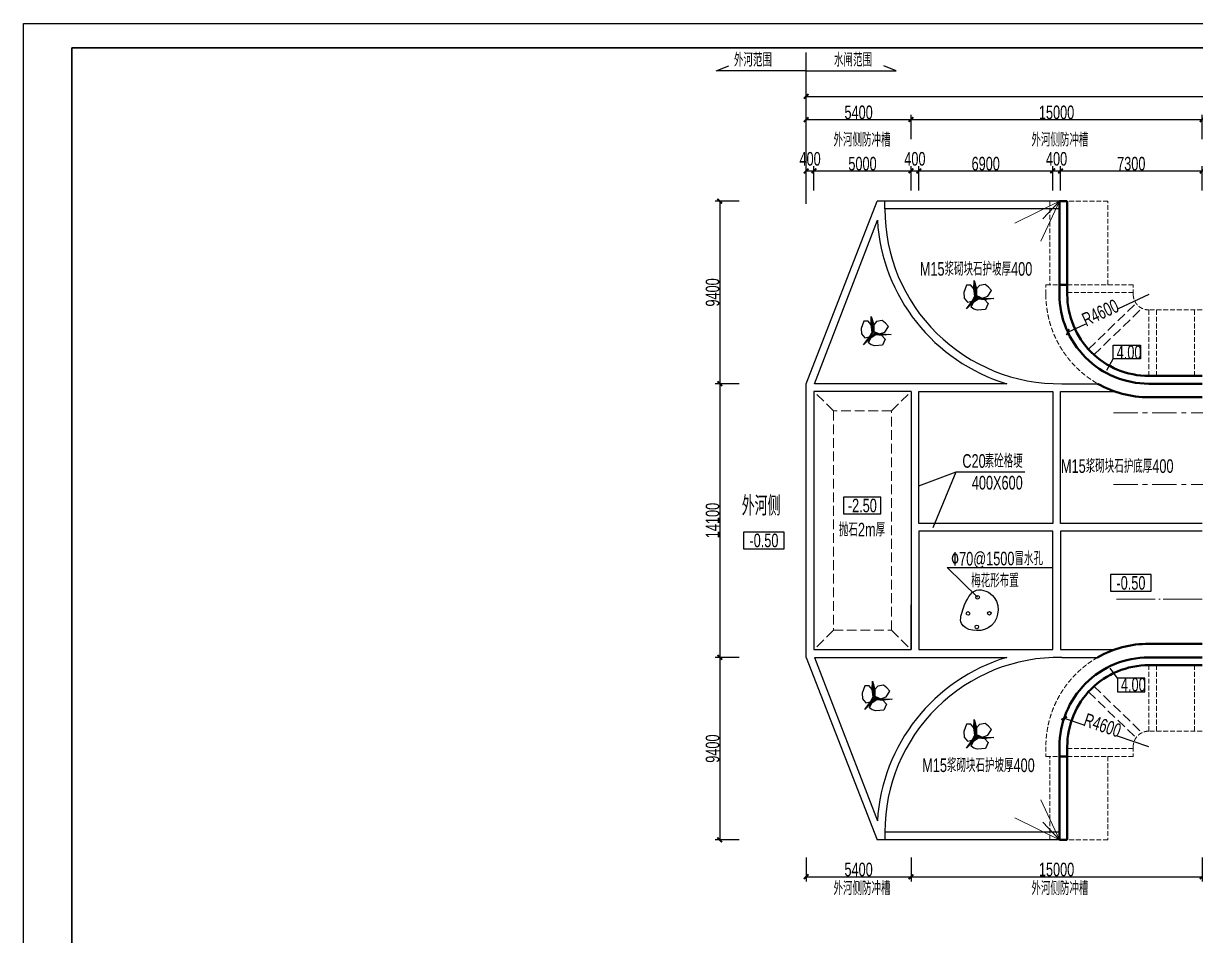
# Model space of a CAD drawing. Extents: x -51258 to 164715, y -112558 to 496610.
# Drawn here: x 0 to 60395, y 58013 to 105000 of the extents above; entities that cross this region are included whole.
import ezdxf
from ezdxf.enums import TextEntityAlignment as Align

# ---------------------------------------------------------------- set-up
doc = ezdxf.new("R2010")
doc.units = 0
doc.header["$LTSCALE"] = 1000
doc.header["$PDMODE"] = 32
doc.header["$PDSIZE"] = 1
for name, pattern in [('CENTER', [2, 1.25, -0.25, 0.25, -0.25]), ('DASH', [0.35, 0.25, -0.1]), ('DOTE', [2.42, 2, -0.2, 0.02, -0.2])]:
    doc.linetypes.add(name, pattern=pattern)
for name, color, linetype in [('DIM', 3, 'Continuous'), ('DIM_LEAD', 3, 'Continuous'), ('PUB_TEXT', 7, 'Continuous'), ('TK', 7, 'Continuous'), ('标注', 3, 'Continuous')]:
    doc.layers.add(name, color=color, linetype=linetype)
for name, color, linetype, lineweight in [('中心线0.15', 5, 'DOTE', 15), ('中粗线0.25', 6, 'Continuous', 25), ('细线0.15', 4, 'Continuous', 15), ('结构轮廓线0.4', 1, 'Continuous', 40), ('虚线0.15', 2, 'DASH', 15)]:
    doc.layers.add(name, color=color, linetype=linetype, lineweight=lineweight)
doc.styles.add('han', font='pdatxt.shx', dxfattribs={"width": 0.7, "bigfont": 'chinese.shx'})
doc.styles.add('图中的汉字和数字', font='njsyeng.shx', dxfattribs={"width": 0.7, "bigfont": 'njsychn.shx'})
doc.dimstyles.new('1比200(加大字号)', dxfattribs={"dimtxt": 700, "dimasz": 240, "dimexe": 240, "dimexo": 30, "dimgap": 20, "dimtad": 1, "dimdec": 0, "dimdsep": 46, "dimtxsty": '图中的汉字和数字', "dimblk": 'ARCHTICK', "dimcen": 2, "dimclrd": 3, "dimclre": 3, "dimclrt": 3, "dimadec": 0, "dimazin": 0, "dimtfac": 1, "dimtdec": 0, "dimtmove": 2, "dimatfit": 3, "dimldrblk": 'ARCHTICK', "dimfxl": 1000, "dimfxlon": 1, "dimarcsym": 0})

# ---------------------------------------------------------------- blocks, each defined once
blk = doc.blocks.new('_ArchTick')
at = {"color": 0, "linetype": 'ByBlock', "const_width": 0.4}
blk.add_lwpolyline([(-0.5, -0.5), (0.5, 0.5)], dxfattribs=at)
blk = doc.blocks.new('*D540')
at = {"color": 3, "lineweight": -2, "transparency": 16777216}
for p, q in [((36880, 95843), (35640, 95843)), ((35880, 95843), (35880, 86443)), ((36880, 86443), (35640, 86443))]:
    blk.add_line(p, q, dxfattribs=at)
at = {"layer": 'Defpoints', "color": 0, "transparency": 16777216}
for p in [(53383, 95843), (35880, 86443), (50009, 86443)]:
    blk.add_point(p, dxfattribs=at)
at = {"color": 3, "lineweight": -2, "transparency": 16777216, "xscale": 240, "yscale": 240, "zscale": 240}
for p, rotation in [((35880, 95843), 90), ((35880, 86443), 270)]:
    blk.add_blockref('_ArchTick', p, dxfattribs=dict(at, rotation=rotation))
at = {"color": 3, "transparency": 16777216, "insert": (35510, 91143), "char_height": 700, "attachment_point": 5, "rotation": 90, "style": 'han'}
blk.add_mtext('9400', dxfattribs=at)
blk = doc.blocks.new('*D541')
at = {"color": 3, "lineweight": -2, "transparency": 16777216}
for p, q in [((36880, 86443), (35640, 86443)), ((35880, 86443), (35880, 72343)), ((36880, 72343), (35640, 72343))]:
    blk.add_line(p, q, dxfattribs=at)
at = {"layer": 'Defpoints', "color": 0, "transparency": 16777216}
for p in [(50009, 86443), (35880, 72343), (41868, 72343)]:
    blk.add_point(p, dxfattribs=at)
at = {"color": 3, "lineweight": -2, "transparency": 16777216, "xscale": 240, "yscale": 240, "zscale": 240}
for p, rotation in [((35880, 86443), 90), ((35880, 72343), 270)]:
    blk.add_blockref('_ArchTick', p, dxfattribs=dict(at, rotation=rotation))
at = {"color": 3, "transparency": 16777216, "insert": (35510, 79393), "char_height": 700, "attachment_point": 5, "rotation": 90, "style": 'han'}
blk.add_mtext('14100', dxfattribs=at)
blk = doc.blocks.new('*D542')
at = {"color": 3, "lineweight": -2, "transparency": 16777216}
for p, q in [((36880, 72343), (35640, 72343)), ((35880, 72343), (35880, 62943)), ((36880, 62943), (35640, 62943))]:
    blk.add_line(p, q, dxfattribs=at)
at = {"layer": 'Defpoints', "color": 0, "transparency": 16777216}
for p in [(41868, 72343), (35880, 62943), (46449, 62943)]:
    blk.add_point(p, dxfattribs=at)
at = {"color": 3, "lineweight": -2, "transparency": 16777216, "xscale": 240, "yscale": 240, "zscale": 240}
for p, rotation in [((35880, 72343), 90), ((35880, 62943), 270)]:
    blk.add_blockref('_ArchTick', p, dxfattribs=dict(at, rotation=rotation))
at = {"color": 3, "transparency": 16777216, "insert": (35510, 67643), "char_height": 700, "attachment_point": 5, "rotation": 90, "style": 'han'}
blk.add_mtext('9400', dxfattribs=at)
blk = doc.blocks.new('*D543')
at = {"color": 3, "lineweight": -2, "transparency": 16777216}
for p, q in [((40333, 99045), (40333, 100285)), ((45733, 99045), (45733, 100285)), ((40333, 100045), (45733, 100045))]:
    blk.add_line(p, q, dxfattribs=at)
at = {"layer": 'Defpoints', "color": 0, "transparency": 16777216}
for p in [(45733, 100045), (40333, 81190), (45733, 81190)]:
    blk.add_point(p, dxfattribs=at)
at = {"color": 3, "lineweight": -2, "transparency": 16777216, "xscale": 240, "yscale": 240, "zscale": 240, "rotation": 180}
blk.add_blockref('_ArchTick', (40333, 100045), dxfattribs=at)
at = {"color": 3, "lineweight": -2, "transparency": 16777216, "xscale": 240, "yscale": 240, "zscale": 240}
blk.add_blockref('_ArchTick', (45733, 100045), dxfattribs=at)
at = {"color": 3, "transparency": 16777216, "insert": (43033, 100415), "char_height": 700, "attachment_point": 5, "style": 'han'}
blk.add_mtext('5400', dxfattribs=at)
blk = doc.blocks.new('*D544')
at = {"color": 3, "lineweight": -2, "transparency": 16777216}
for p, q in [((45733, 99045), (45733, 100285)), ((60733, 99045), (60733, 100285)), ((45733, 100045), (60733, 100045))]:
    blk.add_line(p, q, dxfattribs=at)
at = {"layer": 'Defpoints', "color": 0, "transparency": 16777216}
for p in [(60733, 100045), (45733, 81190), (60733, 81243)]:
    blk.add_point(p, dxfattribs=at)
at = {"color": 3, "lineweight": -2, "transparency": 16777216, "xscale": 240, "yscale": 240, "zscale": 240, "rotation": 180}
blk.add_blockref('_ArchTick', (45733, 100045), dxfattribs=at)
at = {"color": 3, "lineweight": -2, "transparency": 16777216, "xscale": 240, "yscale": 240, "zscale": 240}
blk.add_blockref('_ArchTick', (60733, 100045), dxfattribs=at)
at = {"color": 3, "transparency": 16777216, "insert": (53233, 100415), "char_height": 700, "attachment_point": 5, "style": 'han'}
blk.add_mtext('15000', dxfattribs=at)
blk = doc.blocks.new('*D245')
at = {"color": 3, "lineweight": -2, "transparency": 16777216}
for p, q in [((40333, 100244), (40333, 101484)), ((105133, 100244), (105133, 101484)), ((40333, 101244), (105133, 101244))]:
    blk.add_line(p, q, dxfattribs=at)
at = {"layer": 'Defpoints', "color": 0, "transparency": 16777216}
for p in [(105133, 101244), (105133, 82821), (40333, 81922)]:
    blk.add_point(p, dxfattribs=at)
at = {"color": 3, "lineweight": -2, "transparency": 16777216, "xscale": 240, "yscale": 240, "zscale": 240, "rotation": 180}
blk.add_blockref('_ArchTick', (40333, 101244), dxfattribs=at)
at = {"color": 3, "lineweight": -2, "transparency": 16777216, "xscale": 240, "yscale": 240, "zscale": 240}
blk.add_blockref('_ArchTick', (105133, 101244), dxfattribs=at)
at = {"color": 3, "transparency": 16777216, "insert": (72733, 101614), "char_height": 700, "attachment_point": 5, "style": 'han'}
blk.add_mtext('64800', dxfattribs=at)
blk = doc.blocks.new('maoshuikong')
at = {"layer": 'DIM'}
for centre in [(4391869, -644811), (4391052, -646207), (4392884, -646194), (4391806, -647360)]:
    blk.add_circle(centre, 156, dxfattribs=at)
blk.add_spline([(4390651, -645719), (4391790, -644205), (4393310, -644841), (4392780, -647455), (4390483, -647066), (4390659, -645712)], degree=3, dxfattribs=at)
blk = doc.blocks.new('*X62')
at = {"color": 0}
for p, q in [((144.32, 58.68), (144.58, 58.93)), ((144.32, 58.4), (144.64, 58.73)), ((144.33, 58.95), (144.52, 59.14)), ((144.33, 58.16), (144.7, 58.52)), ((144.34, 59.22), (144.46, 59.34)), ((144.35, 59.49), (144.4, 59.55)), ((143.43, 55.4), (145.06, 57.03)), ((144.11, 56.34), (144.88, 57.11)), ((144.37, 57.92), (144.76, 58.32)), ((144.4, 57.69), (144.77, 58.06)), ((144.41, 56.91), (144.77, 57.27)), ((144.43, 57.46), (144.77, 57.8)), ((144.45, 56.15), (145.25, 56.95)), ((144.46, 57.22), (144.77, 57.53)), ((145.15, 56.59), (145.43, 56.87)), ((145.39, 56.56), (145.61, 56.78)), ((145.63, 56.53), (145.8, 56.7)), ((145.87, 56.51), (146.06, 56.7)), ((146.11, 56.48), (146.31, 56.69)), ((146.39, 56.5), (146.57, 56.68)), ((146.69, 56.53), (146.83, 56.67)), ((146.99, 56.56), (147.09, 56.66)), ((147.28, 56.59), (147.34, 56.66)), ((147.58, 56.62), (147.6, 56.65))]:
    blk.add_line(p, q, dxfattribs=at)
blk = doc.blocks.new('*D549')
at = {"color": 3, "lineweight": -2, "transparency": 16777216}
for p, q in [((57983, 91043), (56401, 90307)), ((53813, 89101), (54742, 89534))]:
    blk.add_line(p, q, dxfattribs=at)
at = {"layer": 'Defpoints', "color": 0, "transparency": 16777216}
for p in [(57983, 91043), (53813, 89101)]:
    blk.add_point(p, dxfattribs=at)
at = {"color": 3, "lineweight": -2, "transparency": 16777216, "xscale": 240, "yscale": 240, "zscale": 240, "rotation": 204.9724917653942}
blk.add_blockref('_ArchTick', (53813, 89101), dxfattribs=at)
at = {"color": 3, "transparency": 16777216, "insert": (55489, 90098), "char_height": 700, "attachment_point": 5, "rotation": 24.97249, "style": 'han'}
blk.add_mtext('R4600', dxfattribs=at)
blk = doc.blocks.new('*D550')
at = {"color": 3, "lineweight": -2, "transparency": 16777216}
for p, q in [((53622, 69207), (54643, 68864)), ((57983, 67743), (56378, 68282))]:
    blk.add_line(p, q, dxfattribs=at)
at = {"layer": 'Defpoints', "color": 0, "transparency": 16777216}
for p in [(53622, 69207), (57983, 67743)]:
    blk.add_point(p, dxfattribs=at)
at = {"color": 3, "lineweight": -2, "transparency": 16777216, "xscale": 240, "yscale": 240, "zscale": 240, "rotation": 161.4510563773644}
blk.add_blockref('_ArchTick', (53622, 69207), dxfattribs=at)
at = {"color": 3, "transparency": 16777216, "insert": (55602, 68846), "char_height": 700, "attachment_point": 5, "rotation": 341.45106, "style": 'han'}
blk.add_mtext('R4600', dxfattribs=at)
blk = doc.blocks.new('*D559')
at = {"color": 3, "lineweight": -2, "transparency": 16777216}
for p, q in [((40333, 62042), (40333, 60802)), ((45733, 62042), (45733, 60802)), ((40333, 61042), (45733, 61042))]:
    blk.add_line(p, q, dxfattribs=at)
at = {"layer": 'Defpoints', "color": 0, "transparency": 16777216}
for p in [(45733, 73893), (40333, 72343), (45733, 61042)]:
    blk.add_point(p, dxfattribs=at)
at = {"color": 3, "lineweight": -2, "transparency": 16777216, "xscale": 240, "yscale": 240, "zscale": 240, "rotation": 180}
blk.add_blockref('_ArchTick', (40333, 61042), dxfattribs=at)
at = {"color": 3, "lineweight": -2, "transparency": 16777216, "xscale": 240, "yscale": 240, "zscale": 240}
blk.add_blockref('_ArchTick', (45733, 61042), dxfattribs=at)
at = {"color": 3, "transparency": 16777216, "insert": (43033, 61412), "char_height": 700, "attachment_point": 5, "style": 'han'}
blk.add_mtext('5400', dxfattribs=at)
blk = doc.blocks.new('*D560')
at = {"color": 3, "lineweight": -2, "transparency": 16777216}
for p, q in [((45733, 62042), (45733, 60802)), ((60733, 62042), (60733, 60802)), ((45733, 61042), (60733, 61042))]:
    blk.add_line(p, q, dxfattribs=at)
at = {"layer": 'Defpoints', "color": 0, "transparency": 16777216}
for p in [(45733, 73893), (60733, 73771), (60733, 61042)]:
    blk.add_point(p, dxfattribs=at)
at = {"color": 3, "lineweight": -2, "transparency": 16777216, "xscale": 240, "yscale": 240, "zscale": 240, "rotation": 180}
blk.add_blockref('_ArchTick', (45733, 61042), dxfattribs=at)
at = {"color": 3, "lineweight": -2, "transparency": 16777216, "xscale": 240, "yscale": 240, "zscale": 240}
blk.add_blockref('_ArchTick', (60733, 61042), dxfattribs=at)
at = {"color": 3, "transparency": 16777216, "insert": (53233, 61412), "char_height": 700, "attachment_point": 5, "style": 'han'}
blk.add_mtext('15000', dxfattribs=at)
blk = doc.blocks.new('*D566')
at = {"color": 3, "lineweight": -2, "transparency": 16777216}
for p, q in [((40333, 96402), (40333, 97642)), ((40333, 97402), (40733, 97402)), ((40733, 96402), (40733, 97642))]:
    blk.add_line(p, q, dxfattribs=at)
at = {"layer": 'Defpoints', "color": 0, "transparency": 16777216}
for p in [(40733, 97402), (40333, 81190), (40733, 81190)]:
    blk.add_point(p, dxfattribs=at)
at = {"color": 3, "lineweight": -2, "transparency": 16777216, "xscale": 240, "yscale": 240, "zscale": 240, "rotation": 180}
blk.add_blockref('_ArchTick', (40333, 97402), dxfattribs=at)
at = {"color": 3, "lineweight": -2, "transparency": 16777216, "xscale": 240, "yscale": 240, "zscale": 240}
blk.add_blockref('_ArchTick', (40733, 97402), dxfattribs=at)
at = {"color": 3, "transparency": 16777216, "insert": (40533, 98022), "char_height": 700, "attachment_point": 5, "style": 'han'}
blk.add_mtext('400', dxfattribs=at)
blk = doc.blocks.new('*D567')
at = {"color": 3, "lineweight": -2, "transparency": 16777216}
for p, q in [((40733, 96402), (40733, 97642)), ((40733, 97402), (45733, 97402)), ((45733, 96402), (45733, 97642))]:
    blk.add_line(p, q, dxfattribs=at)
at = {"layer": 'Defpoints', "color": 0, "transparency": 16777216}
for p in [(45733, 97402), (45733, 81703), (40733, 81190)]:
    blk.add_point(p, dxfattribs=at)
at = {"color": 3, "lineweight": -2, "transparency": 16777216, "xscale": 240, "yscale": 240, "zscale": 240, "rotation": 180}
blk.add_blockref('_ArchTick', (40733, 97402), dxfattribs=at)
at = {"color": 3, "lineweight": -2, "transparency": 16777216, "xscale": 240, "yscale": 240, "zscale": 240}
blk.add_blockref('_ArchTick', (45733, 97402), dxfattribs=at)
at = {"color": 3, "transparency": 16777216, "insert": (43233, 97772), "char_height": 700, "attachment_point": 5, "style": 'han'}
blk.add_mtext('5000', dxfattribs=at)
blk = doc.blocks.new('*D568')
at = {"color": 3, "lineweight": -2, "transparency": 16777216}
for p, q in [((45733, 96402), (45733, 97642)), ((45733, 97402), (46133, 97402)), ((46133, 96402), (46133, 97642))]:
    blk.add_line(p, q, dxfattribs=at)
at = {"layer": 'Defpoints', "color": 0, "transparency": 16777216}
for p in [(46133, 97402), (45733, 81703), (46133, 81703)]:
    blk.add_point(p, dxfattribs=at)
at = {"color": 3, "lineweight": -2, "transparency": 16777216, "xscale": 240, "yscale": 240, "zscale": 240, "rotation": 180}
blk.add_blockref('_ArchTick', (45733, 97402), dxfattribs=at)
at = {"color": 3, "lineweight": -2, "transparency": 16777216, "xscale": 240, "yscale": 240, "zscale": 240}
blk.add_blockref('_ArchTick', (46133, 97402), dxfattribs=at)
at = {"color": 3, "transparency": 16777216, "insert": (45933, 98022), "char_height": 700, "attachment_point": 5, "style": 'han'}
blk.add_mtext('400', dxfattribs=at)
blk = doc.blocks.new('*D569')
at = {"color": 3, "lineweight": -2, "transparency": 16777216}
for p, q in [((46133, 96402), (46133, 97642)), ((46133, 97402), (53033, 97402)), ((53033, 96402), (53033, 97642))]:
    blk.add_line(p, q, dxfattribs=at)
at = {"layer": 'Defpoints', "color": 0, "transparency": 16777216}
for p in [(53033, 97402), (46133, 81703), (53033, 81423)]:
    blk.add_point(p, dxfattribs=at)
at = {"color": 3, "lineweight": -2, "transparency": 16777216, "xscale": 240, "yscale": 240, "zscale": 240, "rotation": 180}
blk.add_blockref('_ArchTick', (46133, 97402), dxfattribs=at)
at = {"color": 3, "lineweight": -2, "transparency": 16777216, "xscale": 240, "yscale": 240, "zscale": 240}
blk.add_blockref('_ArchTick', (53033, 97402), dxfattribs=at)
at = {"color": 3, "transparency": 16777216, "insert": (49583, 97772), "char_height": 700, "attachment_point": 5, "style": 'han'}
blk.add_mtext('6900', dxfattribs=at)
blk = doc.blocks.new('*D570')
at = {"color": 3, "lineweight": -2, "transparency": 16777216}
for p, q in [((53033, 96402), (53033, 97642)), ((53033, 97402), (53433, 97402)), ((53433, 96402), (53433, 97642))]:
    blk.add_line(p, q, dxfattribs=at)
at = {"layer": 'Defpoints', "color": 0, "transparency": 16777216}
for p in [(53433, 97402), (53433, 86043), (53033, 81423)]:
    blk.add_point(p, dxfattribs=at)
at = {"color": 3, "lineweight": -2, "transparency": 16777216, "xscale": 240, "yscale": 240, "zscale": 240, "rotation": 180}
blk.add_blockref('_ArchTick', (53033, 97402), dxfattribs=at)
at = {"color": 3, "lineweight": -2, "transparency": 16777216, "xscale": 240, "yscale": 240, "zscale": 240}
blk.add_blockref('_ArchTick', (53433, 97402), dxfattribs=at)
at = {"color": 3, "transparency": 16777216, "insert": (53233, 98022), "char_height": 700, "attachment_point": 5, "style": 'han'}
blk.add_mtext('400', dxfattribs=at)
blk = doc.blocks.new('*D571')
at = {"color": 3, "lineweight": -2, "transparency": 16777216}
for p, q in [((53433, 96402), (53433, 97642)), ((53433, 97402), (60733, 97402)), ((60733, 96402), (60733, 97642))]:
    blk.add_line(p, q, dxfattribs=at)
at = {"layer": 'Defpoints', "color": 0, "transparency": 16777216}
for p in [(60733, 97402), (53433, 86043), (60733, 85743)]:
    blk.add_point(p, dxfattribs=at)
at = {"color": 3, "lineweight": -2, "transparency": 16777216, "xscale": 240, "yscale": 240, "zscale": 240, "rotation": 180}
blk.add_blockref('_ArchTick', (53433, 97402), dxfattribs=at)
at = {"color": 3, "lineweight": -2, "transparency": 16777216, "xscale": 240, "yscale": 240, "zscale": 240}
blk.add_blockref('_ArchTick', (60733, 97402), dxfattribs=at)
at = {"color": 3, "transparency": 16777216, "insert": (57083, 97772), "char_height": 700, "attachment_point": 5, "style": 'han'}
blk.add_mtext('7300', dxfattribs=at)
blk = doc.blocks.new('RTGSREG')
for points in [[(0, 0), (-59400, 0), (-59400, 42000), (0, 42000)], [(-58400, 41500), (-500, 41500), (-500, 500), (-58400, 500)]]:
    blk.add_lwpolyline(points, close=True)
at = {"flags": 128}
blk.add_lwpolyline([(-58400, 41500), (-58400, 500), (-24500, 500), (-24500, 3700), (-18500, 3700), (-18500, 7700), (-500, 7700), (-500, 41500)], close=True, dxfattribs=at)

msp = doc.modelspace()

# ---------------------------------------------------------------- linework, layer by layer
at = {"color": 3}
for points in [[(48819, 91511.2), (48597.1, 91511.2), (48460.6, 91135.9), (48477.6, 90845.9), (48648.3, 90641.2), (48887.3, 90692.4), (49023.9, 90948.3), (48972.6, 91323.6)], [(49262.8, 91494.1), (49109.2, 91323.6), (49109.2, 90982.4), (49416.5, 90845.9), (49689.6, 90948.3), (49877.4, 91238.3), (49723.7, 91408.8), (49553, 91545.3)], [(48836.1, 90385.3), (48955.6, 90641.2), (49211.6, 90811.8), (49518.9, 90777.7), (49706.7, 90573), (49570.1, 90265.9), (49160.4, 90231.8), (48972.6, 90283)], [(43519.8, 89667.3), (43297.9, 89667.3), (43161.3, 89292.1), (43178.4, 89002.1), (43349.1, 88797.4), (43588.1, 88848.5), (43724.6, 89104.4), (43673.4, 89479.7)], [(43963.6, 89650.3), (43810, 89479.7), (43810, 89138.5), (44117.2, 89002.1), (44390.3, 89104.4), (44578.1, 89394.4), (44424.5, 89565), (44253.8, 89701.5)], [(43536.9, 88541.5), (43656.3, 88797.4), (43912.4, 88968), (44219.6, 88933.8), (44407.4, 88729.1), (44270.9, 88422.1), (43861.2, 88388), (43673.4, 88439.1)], [(43580.4, 70874), (43358.5, 70874), (43222, 70498.7), (43239, 70208.7), (43409.7, 70004), (43648.7, 70055.2), (43785.3, 70311.1), (43734.1, 70686.4)], [(44024.2, 70856.9), (43870.6, 70686.4), (43870.6, 70345.2), (44177.9, 70208.7), (44451, 70311.1), (44638.8, 70601.1), (44485.1, 70771.6), (44314.4, 70908.1)], [(43597.5, 69748.1), (43717, 70004), (43973, 70174.6), (44280.3, 70140.5), (44468.1, 69935.8), (44331.5, 69628.7), (43921.8, 69594.6), (43734.1, 69645.8)], [(48819.6, 68895.1), (48597.7, 68895.1), (48461.1, 68519.8), (48478.2, 68229.8), (48648.9, 68025.1), (48887.8, 68076.3), (49024.4, 68332.1), (48973.2, 68707.4)], [(49263.4, 68878), (49109.7, 68707.4), (49109.7, 68366.3), (49417, 68229.8), (49690.1, 68332.1), (49877.9, 68622.1), (49724.3, 68792.7), (49553.6, 68929.2)], [(48836.6, 67769.2), (48956.1, 68025.1), (49212.2, 68195.7), (49519.4, 68161.6), (49707.2, 67956.9), (49570.6, 67649.8), (49161, 67615.7), (48973.2, 67666.9)]]:
    msp.add_lwpolyline(points, close=True, dxfattribs=at)
for points in [[(48585, 90290.7), (48887.3, 90692.4), (49023.9, 90948.3), (48972.6, 91323.6), (48983.6, 91751.2), (49109.2, 91323.6), (49109.2, 90982.4), (49416.5, 90845.9), (50006.1, 90827.6), (49518.9, 90777.7), (49211.6, 90811.8), (48955.6, 90641.2), (48585, 90290.7)], [(43285.8, 88446.9), (43588.1, 88848.5), (43724.6, 89104.4), (43673.4, 89479.7), (43684.4, 89907.4), (43810, 89479.7), (43810, 89138.5), (44117.2, 89002.1), (44706.8, 88983.7), (44219.6, 88933.8), (43912.4, 88968), (43656.3, 88797.4), (43285.8, 88446.9)], [(43346.4, 69653.5), (43648.7, 70055.2), (43785.3, 70311.1), (43734.1, 70686.4), (43745, 71114), (43870.6, 70686.4), (43870.6, 70345.2), (44177.9, 70208.7), (44767.5, 70190.4), (44280.3, 70140.5), (43973, 70174.6), (43717, 70004), (43346.4, 69653.5)], [(48585.5, 67674.6), (48887.8, 68076.3), (49024.4, 68332.1), (48973.2, 68707.4), (48984.1, 69135.1), (49109.7, 68707.4), (49109.7, 68366.3), (49417, 68229.8), (50006.6, 68211.5), (49519.4, 68161.6), (49212.2, 68195.7), (48956.1, 68025.1), (48585.5, 67674.6)]]:
    msp.add_lwpolyline(points, dxfattribs=at)
at = {"layer": 'DIM_LEAD'}
for p, q in [((46133, 81173.4), (48062.3, 81900.7)), ((46880.2, 79028.9), (48062.3, 81900.7)), ((48062.3, 81900.7), (51602.2, 81900.7))]:
    msp.add_line(p, q, dxfattribs=at)
at = {"layer": 'PUB_TEXT'}
for points in [[(42252, 79741.3), (44174, 79741.3), (44174, 80592.9), (42252, 80592.9)], [(37108.5, 77942.3), (39192.2, 77942.3), (39192.2, 78793.8), (37108.5, 78793.8)], [(56019.5, 75755.2), (58103.2, 75755.2), (58103.2, 76606.7), (56019.5, 76606.7)]]:
    msp.add_lwpolyline(points, close=True, dxfattribs=at)
at = {"layer": 'TK'}
for points in [[(148500, 0), (0, 0), (0, 105000), (148500, 105000)], [(2500, 103750), (147250, 103750), (147250, 1250), (2500, 1250)]]:
    msp.add_lwpolyline(points, close=True, dxfattribs=at)
at = {"layer": '中心线0.15', "linetype": 'CENTER'}
for points in [[(56164.8, 84943.2), (87354.3, 84943.2)], [(56164.8, 81243.2), (87354.3, 81243.2)]]:
    msp.add_lwpolyline(points, dxfattribs=at)
at = {"layer": '中心线0.15'}
msp.add_lwpolyline([(87354.3, 75343.2), (56164.8, 75343.2)], dxfattribs=at)
at = {"layer": '中粗线0.25'}
for p, q in [((40333, 86443.2), (43983, 95843.2)), ((44383, 95443.2), (44383, 95843.2)), ((40767.7, 86443.2), (44000.9, 94862.9)), ((45733, 86043.2), (40733, 86043.2)), ((40733, 86043.2), (40733, 72743.2)), ((53033, 78843.2), (46133, 78843.2)), ((46133, 78843.2), (46133, 72743.2)), ((53033, 72743.2), (53033, 78843.2)), ((60733, 78843.2), (53433, 78843.2)), ((53433, 78843.2), (53433, 72743.2)), ((40733, 72743.2), (45733, 72743.2)), ((46133, 72743.2), (53033, 72743.2)), ((40333, 72343.2), (43983, 62943.2)), ((40767.7, 72343.2), (44000.9, 63922.7)), ((44383, 63343.2), (44383, 62943.2))]:
    msp.add_line(p, q, dxfattribs=at)
for points in [[(53383, 95843.2), (43983, 95843.2)], [(53383, 95443.2), (44383, 95443.2)], [(40333, 72343.2), (40333, 86443.2)], [(50667.2, 86443.2), (40767.7, 86443.2)], [(53505.6, 86443.2), (55350.6, 86443.2)], [(45733, 86043.2), (45733, 83443.2)], [(45733, 86043.2), (45733, 72743.2)], [(46133, 79243.2), (46133, 86043.2), (53033, 86043.2), (53033, 79243.2), (46133, 79243.2)], [(60733, 79243.2), (53433, 79243.2), (53433, 86043.2), (56225.2, 86043.2)], [(53433, 86043.2), (56225.1, 86043.2)], [(45733, 72743.2), (45733, 75043.2)], [(53433, 72743.2), (56225.1, 72743.2)], [(40767.7, 72343.2), (50667.2, 72343.2)], [(53505.6, 72343.3), (55350.6, 72343.3)], [(53383, 62943.2), (43983, 62943.2)], [(53383, 63343.2), (44383, 63343.2)]]:
    msp.add_lwpolyline(points, dxfattribs=at)
for centre, radius, start, end in [((53383.7, 95443.1), 9000.7, 179.999173, 270.775882), ((53383, 95442.3), 9400, 183.534324, 253.206841), ((53384.1, 63343.3), 9401.1, 106.798103, 176.466476), ((53383.7, 63343.4), 9000.7, 89.224089, 180.000822)]:
    msp.add_arc(centre, radius, start, end, dxfattribs=at)
at = {"layer": '标注'}
for p, q in [((40333, 95710.2), (40333, 103507.1)), ((35694.4, 102560.6), (36340.8, 102819)), ((44971.6, 102560.6), (44325.1, 102819)), ((40333, 102560.6), (35736.8, 102560.6)), ((40333, 102560.6), (44971.6, 102560.6)), ((47594.3, 76977.8), (53014.2, 76978.2)), ((49161.6, 75443.3), (47594.3, 76977.8)), ((56371.4, 71271.5), (55988.6, 71784))]:
    msp.add_line(p, q, dxfattribs=at)
for points in [[(56153.2, 88432.2), (57566.3, 88432.2), (57566.3, 87730.2), (56153.2, 87730.2)], [(56371.4, 70569.4), (57784.4, 70569.4), (57784.4, 71271.5), (56371.4, 71271.5)]]:
    msp.add_lwpolyline(points, close=True, dxfattribs=at)
msp.add_lwpolyline([(55821, 87143), (56153.2, 87730.2)], dxfattribs=at)
at = {"layer": '细线0.15'}
for points in [[(53383, 95843.2), (51084.9, 94712)], [(53383, 95843.2), (52418.2, 93789.4)], [(53383, 95843.2), (52520.8, 94939.8)], [(53383, 62943.2), (52418.2, 64997)], [(53383, 62943.2), (51084.9, 64074.5)], [(53383, 62943.2), (52520.8, 63846.7)]]:
    msp.add_lwpolyline(points, dxfattribs=at)
at = {"layer": '结构轮廓线0.4'}
for p, q in [((53383, 91543.2), (53383, 95843.2)), ((53383, 95843.2), (53783, 95843.2)), ((53783, 95843.2), (53783, 91543.2)), ((53383, 67243.2), (53383, 62942.4)), ((53783, 62942.4), (53783, 67243.2)), ((53383, 62942.4), (53783, 62942.4))]:
    msp.add_line(p, q, dxfattribs=at)
for points in [[(60733, 86443.2), (57983, 86443.2, -0.4142136), (53383, 91043.2), (53383, 91543.2)], [(60733, 86843.2), (57983, 86843.2, -0.4142136), (53783, 91043.2), (53783, 91543.2)], [(60733, 85743.2), (57983, 85743.2, -0.1306834), (55350.5, 86443.2, -0.1235419)], [(60733, 73043.2), (57983, 73043.2, 0.1306834), (55350.5, 72343.2, 0.1235419)], [(60733, 72343.2), (57983, 72343.2, 0.4142136), (53383, 67743.2), (53383, 67243.2)], [(60733, 71943.2), (57983, 71943.2, 0.4142136), (53783, 67743.2), (53783, 67243.2)]]:
    msp.add_lwpolyline(points, format="xyb", dxfattribs=at)
for points in [[(53383, 91543.2), (53783, 91543.2)], [(53383, 67243.2), (53783, 67243.2)]]:
    msp.add_lwpolyline(points, dxfattribs=at)
at = {"layer": '虚线0.15'}
for p, q in [((52883, 95843.2), (52883, 91543.2)), ((55883, 91543.2), (55883, 95843.2)), ((52883, 62942.4), (52883, 67243.2)), ((55883, 67243.2), (55883, 62942.4))]:
    msp.add_line(p, q, dxfattribs=at)
for points in [[(55883, 95843.2), (53783, 95843.2)], [(52683, 91543.2), (53383, 91543.2)], [(57183, 91543.2), (53783, 91543.2)], [(57183, 91143.2), (53783, 91143.2)], [(57983, 90243.2), (57983, 86843.2)], [(58383, 90243.2), (58383, 86843.2)], [(60333, 86843.2), (60333, 90243.2)], [(57983, 68543.2), (57983, 71943.2)], [(58383, 68543.2), (58383, 71943.2)], [(60333, 71943.2), (60333, 68543.2)], [(57183, 67643.2), (53783, 67643.2)], [(52683, 67243.2), (53383, 67243.2)], [(57183, 67243.2), (53783, 67243.2)], [(55883, 62942.4), (53783, 62942.4)]]:
    msp.add_lwpolyline(points, dxfattribs=at)
for points in [[(55350.5, 86443.2, -0.2689706), (52683, 91043.2), (52683, 91543.2)], [(60733, 90243.2), (57983, 90243.2, -0.4142136), (57183, 91043.2), (57183, 91543.2)], [(55350.5, 72343.2, 0.2689706), (52683, 67743.2), (52683, 67243.2)], [(60733, 68543.2), (57983, 68543.2, 0.4142136), (57183, 67743.2), (57183, 67243.2)]]:
    msp.add_lwpolyline(points, format="xyb", dxfattribs=at)
at = {"layer": '虚线0.15', "ltscale": 2}
for points in [[(54874.2, 88217.3), (57337.1, 90594.3)], [(55152, 87929.5), (57614.8, 90306.5)], [(41733, 85043.2), (40733, 86043.2)], [(44733, 85043.2), (45733, 86043.2)], [(41733, 73743.2), (40733, 72743.2)], [(44733, 73743.2), (45733, 72743.2)], [(55152, 70857), (57614.8, 68480)], [(54874.2, 70569.2), (57337.1, 68192.2)]]:
    msp.add_lwpolyline(points, dxfattribs=at)
msp.add_lwpolyline([(44733, 85043.2), (41733, 85043.2), (41733, 73743.2), (44733, 73743.2)], close=True, dxfattribs=at)

# ---------------------------------------------------------------- block references
at = {"xscale": 2.5, "yscale": 2.5, "zscale": 2.5}
msp.add_blockref('RTGSREG', (148500, 0), dxfattribs=at)
at = {"color": 3, "xscale": 300, "yscale": 300, "zscale": 300}
for p in [(5678.1, 73834.6), (378.9, 71990.7), (439.6, 53197.4), (5678.7, 51218.4)]:
    msp.add_blockref('*X62', p, dxfattribs=at)
at = {"layer": '标注', "xscale": 0.6, "yscale": 0.6, "zscale": 0.6, "rotation": 0.004161372796787638}
msp.add_blockref('maoshuikong', (-2585987.7, 462138.6), dxfattribs=at)

# ---------------------------------------------------------------- texts
at = {"layer": 'DIM_LEAD', "style": 'han', "width": 0.7}
for s, p in [('M15浆砌块石护坡厚400', (46185.7, 92005.6)), ('C20', (48379.1, 82110.7)), ('素砼格埂', (49528.7, 82110.7)), ('400X600', (48866.8, 80990.7))]:
    msp.add_text(s, height=700, dxfattribs=at).set_placement(p)
at = {"layer": 'PUB_TEXT', "style": 'han', "width": 0.7}
for s, height, p in [('外河范围', 700, (36607.9, 102776.3)), ('水闸范围', 700, (41764.1, 102776.3)), ('M15浆砌块石护底厚400', 700, (53461.2, 81846.7)), ('外河侧', 1000, (37013.2, 79647.4)), ('-2.50', 700, (42478, 79817.2)), ('抛石2m厚', 700, (42019.3, 78575.2)), ('-0.50', 700, (37408.4, 78018.2)), ('-0.50', 700, (56319.4, 75831.1)), ('M15浆砌块石护坡厚400', 700, (46310.6, 66435.5))]:
    msp.add_text(s, height=height, dxfattribs=at).set_placement(p)
for p in [(43208.3, 98660.1), (53406.6, 98660.1), (43208.3, 60098.6), (53406.6, 60098.6)]:
    msp.add_text('外河侧防冲槽', height=700, dxfattribs=at).set_placement(p, align=Align.CENTER)
at = {"layer": '标注', "style": 'han', "width": 0.7}
for p in [(56332.6, 87712.4), (56550.8, 70589.6)]:
    msp.add_text('4.00', height=700, dxfattribs=at).set_placement(p)
for s, p in [('\x8270@1500冒水孔', (47793.5, 77070.3)), ('梅花形布置', (48835.9, 75946.2))]:
    msp.add_text(s, height=700, rotation=0.289789, dxfattribs=at).set_placement(p)

# ---------------------------------------------------------------- dimensions: what is measured, and where the dimension line sits
for base, p1, p2, picture, middle in [((105133, 101243.9), (40333, 81921.9), (105133, 82821.4), '*D245', (72733, 101613.9)), ((45733, 100044.7), (40333, 81190), (45733, 81190), '*D543', (43033, 100414.7)), ((60733, 100044.7), (45733, 81190), (60733, 81243.2), '*D544', (53233, 100414.7)), ((40733, 97401.6), (40333, 81190), (40733, 81190), '*D566', (40533, 98021.6)), ((46133, 97401.6), (45733, 81702.9), (46133, 81702.9), '*D568', (45933, 98021.6)), ((53433, 97401.6), (53033, 81423.2), (53433, 86043.2), '*D570', (53233, 98021.6)), ((45733, 97401.6), (40733, 81190), (45733, 81702.9), '*D567', (43233, 97771.6)), ((53033, 97401.6), (46133, 81702.9), (53033, 81423.2), '*D569', (49583, 97771.6)), ((60733, 97401.6), (53433, 86043.2), (60733, 85743.2), '*D571', (57083, 97771.6)), ((45733, 61042.1), (40333, 72343.2), (45733, 73893.2), '*D559', (43033, 61412.1)), ((60733, 61042.1), (45733, 73893.2), (60733, 73771.5), '*D560', (53233, 61412.1))]:
    dim = msp.add_linear_dim(base=base, p1=p1, p2=p2, dimstyle='1比200(加大字号)', override={"dimtxsty": 'han'})
    dim.commit()
    dim.dimension.update_dxf_attribs({"geometry": picture, "text_midpoint": middle})
for base, p1, p2, picture, middle in [((35879.9, 86443.2), (53383, 95843.2), (50008.9, 86443.2), '*D540', (35509.9, 91143.2)), ((35879.9, 72343.2), (50008.9, 86443.2), (41867.9, 72343.2), '*D541', (35509.9, 79393.2)), ((35879.9, 62943.2), (41867.9, 72343.2), (46448.5, 62943.2), '*D542', (35509.9, 67643.2))]:
    dim = msp.add_linear_dim(base=base, p1=p1, p2=p2, angle=90, dimstyle='1比200(加大字号)', override={"dimtxsty": 'han'})
    dim.commit()
    dim.dimension.update_dxf_attribs({"geometry": picture, "text_midpoint": middle})
for center, mpoint, picture, middle in [((57983, 91043.2), (53813, 89101.2), '*D549', (55489.2, 90097.6)), ((57983, 67743.2), (53621.9, 69206.6), '*D550', (55602.2, 68846))]:
    dim = msp.add_radius_dim(center=center, mpoint=mpoint, dimstyle='1比200(加大字号)', override={"dimtxsty": 'han', "dimfxl": 4})
    dim.commit()
    dim.dimension.update_dxf_attribs({"geometry": picture, "text_midpoint": middle, "dimtype": 164})

doc.saveas('drawing.dxf')
